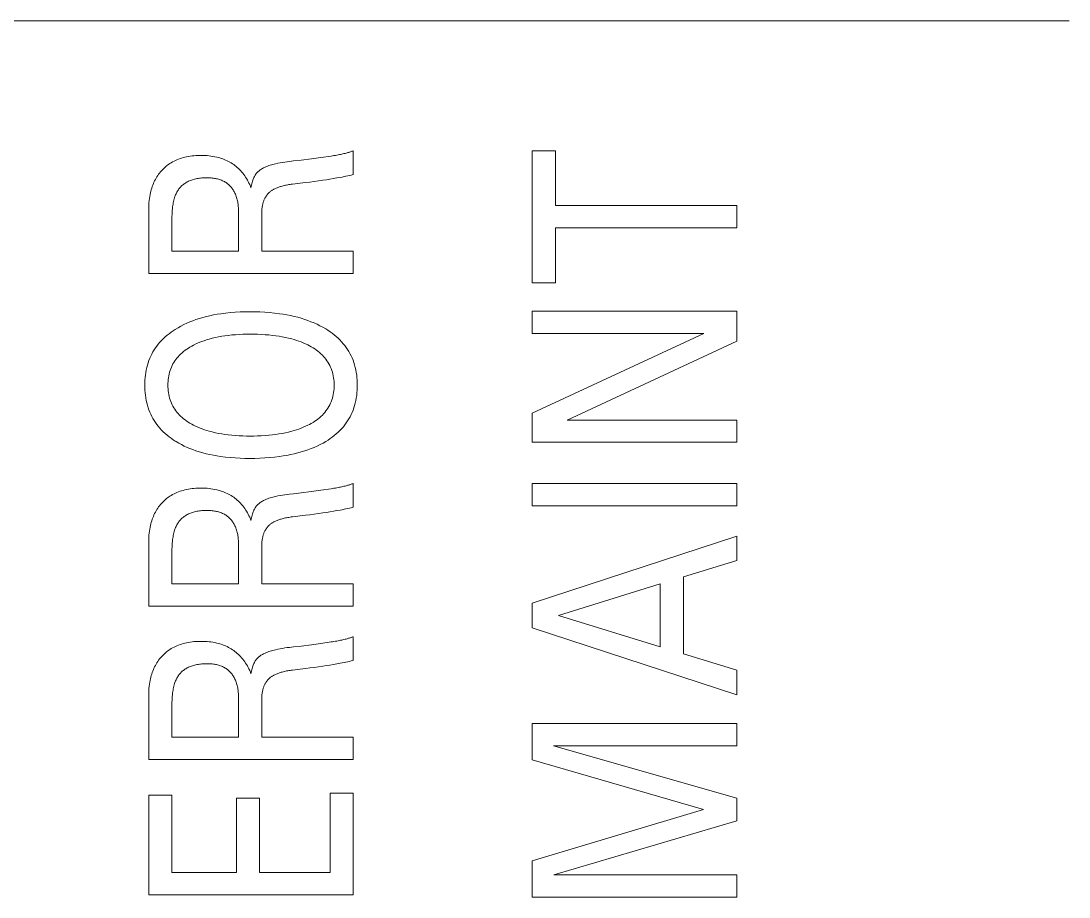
# Model space of a CAD drawing. Header units: millimetres. Extents: x 0 to 420, y 0 to 297.
# Drawn here: x 94.12 to 102.32, y 174.78 to 181.63 of the extents above; entities that cross this region are included whole.
import ezdxf

# ---------------------------------------------------------------- set-up
doc = ezdxf.new("R2010")
doc.units = ezdxf.units.MM
doc.layers.add('eProC - L2', color=41, linetype='Continuous', lineweight=20)

msp = doc.modelspace()

# ---------------------------------------------------------------- linework, layer by layer
at = {"layer": 'eProC - L2', "linetype": 'Continuous'}
for p, q in [((102.3239, 181.6316), (88.3239, 181.6316)), ((96.4699, 180.5629), (96.551, 180.5744)), ((96.7228, 180.6155), (96.7228, 180.4295)), ((98.1239, 179.5822), (98.1239, 180.6155)), ((98.1239, 180.6155), (98.3053, 180.6155)), ((98.3053, 180.6155), (98.3053, 180.1864)), ((96.3489, 180.3666), (96.2476, 180.3542)), ((95.1239, 179.6539), (95.1239, 180.1637)), ((98.3053, 180.1864), (99.7239, 180.1864)), ((99.7239, 180.1864), (99.7239, 180.0113)), ((95.3053, 180.0875), (95.3053, 179.829)), ((95.8258, 179.829), (95.8258, 180.1338)), ((96.0072, 180.1175), (96.0072, 179.829)), ((98.3053, 180.0113), (98.3053, 179.5822)), ((99.7239, 180.0113), (98.3053, 180.0113)), ((95.3053, 179.829), (95.8258, 179.829)), ((96.0072, 179.829), (96.7239, 179.829)), ((96.7239, 179.829), (96.7239, 179.6539)), ((96.7239, 179.6539), (95.1239, 179.6539)), ((98.3053, 179.5822), (98.1239, 179.5822)), ((98.1239, 179.1867), (98.1239, 179.3609)), ((98.1239, 179.3609), (99.7239, 179.3609)), ((99.7239, 179.3609), (99.7239, 179.1259)), ((98.1239, 178.5617), (99.4653, 179.1867)), ((99.4653, 179.1867), (98.1239, 179.1867)), ((99.7239, 179.1259), (98.3972, 178.5082)), ((98.1239, 178.334), (98.1239, 178.5617)), ((98.3972, 178.5082), (99.7239, 178.5082)), ((99.7239, 178.5082), (99.7239, 178.334)), ((99.7239, 178.334), (98.1239, 178.334)), ((96.4699, 177.9593), (96.551, 177.9709)), ((96.7228, 178.0119), (96.7228, 177.826)), ((98.1239, 177.8378), (98.1239, 178.0129)), ((98.1239, 178.0129), (99.7239, 178.0129)), ((99.7239, 178.0129), (99.7239, 177.8378)), ((99.7239, 177.8378), (98.1239, 177.8378)), ((96.3489, 177.7631), (96.2476, 177.7507)), ((95.1239, 177.0504), (95.1239, 177.5602)), ((95.8258, 177.2254), (95.8258, 177.5302)), ((98.1239, 177.0749), (99.7239, 177.6001)), ((99.7239, 177.6001), (99.7239, 177.4096)), ((95.3053, 177.484), (95.3053, 177.2254)), ((96.0072, 177.5139), (96.0072, 177.2254)), ((99.7239, 177.4096), (99.3066, 177.2808)), ((95.3053, 177.2254), (95.8258, 177.2254)), ((96.0072, 177.2254), (96.7239, 177.2254)), ((96.7239, 177.2254), (96.7239, 177.0504)), ((99.1252, 177.2254), (98.3303, 176.9796)), ((99.1252, 176.7347), (99.1252, 177.2254)), ((99.3066, 177.2808), (99.3066, 176.6784)), ((96.7239, 177.0504), (95.1239, 177.0504)), ((98.1239, 176.8825), (98.1239, 177.0749)), ((98.3303, 176.9796), (99.1252, 176.7347)), ((99.7239, 176.3573), (98.1239, 176.8825)), ((96.7228, 176.8127), (96.7228, 176.6267)), ((96.4699, 176.7601), (96.551, 176.7716)), ((99.3066, 176.6784), (99.7239, 176.5514)), ((96.3489, 176.5638), (96.2476, 176.5514)), ((99.7239, 176.5514), (99.7239, 176.3573)), ((95.1239, 175.8511), (95.1239, 176.3609)), ((95.8258, 176.0262), (95.8258, 176.331)), ((96.0072, 176.3147), (96.0072, 176.0262)), ((95.3053, 176.2847), (95.3053, 176.0262)), ((98.1239, 175.8502), (98.1239, 176.1341)), ((98.1239, 176.1341), (99.7239, 176.1341)), ((99.7239, 176.1341), (99.7239, 175.959)), ((95.3053, 176.0262), (95.8258, 176.0262)), ((96.0072, 176.0262), (96.7239, 176.0262)), ((96.7239, 176.0262), (96.7239, 175.8511)), ((98.2894, 175.959), (99.7239, 175.5481)), ((99.7239, 175.959), (98.2894, 175.959)), ((96.7239, 175.8511), (95.1239, 175.8511)), ((99.4631, 175.461), (98.1239, 175.8502)), ((95.1239, 174.7915), (95.1239, 175.5717)), ((95.1239, 175.5717), (95.3053, 175.5717)), ((95.3053, 175.5717), (95.3053, 174.9666)), ((96.5425, 174.9666), (96.5425, 175.588)), ((96.5425, 175.588), (96.7239, 175.588)), ((96.7239, 175.588), (96.7239, 174.7915)), ((95.8099, 174.9666), (95.8099, 175.5481)), ((95.8099, 175.5481), (95.9914, 175.5481)), ((95.9914, 175.5481), (95.9914, 174.9666)), ((99.7239, 175.5481), (99.7239, 175.3721)), ((98.1239, 175.0591), (99.4631, 175.461)), ((99.7239, 175.3721), (98.2917, 174.9503)), ((98.1239, 174.7752), (98.1239, 175.0591)), ((95.3053, 174.9666), (95.8099, 174.9666)), ((95.9914, 174.9666), (96.5425, 174.9666)), ((98.2917, 174.9503), (99.7239, 174.9503)), ((99.7239, 174.9503), (99.7239, 174.7752)), ((96.7239, 174.7915), (95.1239, 174.7915)), ((99.7239, 174.7752), (98.1239, 174.7752))]:
    msp.add_line(p, q, dxfattribs=at)
for points in [[(95.9233, 180.3261), (95.9185, 180.3387), (95.9133, 180.351), (95.9077, 180.3633), (95.9016, 180.3753), (95.8954, 180.3868), (95.8888, 180.3981), (95.8818, 180.4092), (95.8744, 180.42), (95.8668, 180.4305), (95.8588, 180.4408), (95.8504, 180.4507), (95.8417, 180.4604), (95.8334, 180.4689), (95.8249, 180.4771), (95.8161, 180.4851), (95.807, 180.4928), (95.7977, 180.5002), (95.7882, 180.5072), (95.7784, 180.5139), (95.7684, 180.5203), (95.7581, 180.5264), (95.7474, 180.5323), (95.7365, 180.5377), (95.7253, 180.5429), (95.714, 180.5476), (95.7026, 180.552), (95.691, 180.556), (95.6794, 180.5597), (95.6676, 180.563), (95.6557, 180.566), (95.6408, 180.5693), (95.6257, 180.572), (95.6106, 180.5743), (95.5955, 180.5761), (95.5802, 180.5775), (95.565, 180.5784), (95.5497, 180.579), (95.5344, 180.5792), (95.5199, 180.5791), (95.5054, 180.5786), (95.491, 180.5778), (95.4765, 180.5767), (95.4621, 180.5751), (95.4478, 180.5732), (95.4335, 180.5709), (95.4193, 180.5681), (95.4052, 180.5649), (95.3929, 180.5617), (95.3806, 180.5581), (95.3684, 180.5541), (95.3564, 180.5498), (95.3445, 180.545), (95.3328, 180.5399), (95.3213, 180.5343), (95.3101, 180.5284), (95.299, 180.522), (95.2897, 180.5161), (95.2806, 180.5099), (95.2716, 180.5034), (95.2629, 180.4966), (95.2545, 180.4896), (95.2462, 180.4823), (95.2382, 180.4747), (95.2305, 180.4668), (95.223, 180.4587), (95.2157, 180.4504), (95.2082, 180.4411), (95.201, 180.4315), (95.1941, 180.4218), (95.1875, 180.4117), (95.1813, 180.4015), (95.1754, 180.3911), (95.1699, 180.3805), (95.1647, 180.3698), (95.1596, 180.3583), (95.1549, 180.3466), (95.1506, 180.3348), (95.1466, 180.3229), (95.1429, 180.3109), (95.1397, 180.2987), (95.1367, 180.2865), (95.1341, 180.2742), (95.1313, 180.2586), (95.1289, 180.2429), (95.127, 180.2271), (95.1256, 180.2113), (95.1246, 180.1954), (95.1241, 180.1796), (95.1239, 180.1637)], [(96.7228, 180.6155), (96.7178, 180.6134), (96.7128, 180.6114), (96.7077, 180.6095), (96.7026, 180.6077), (96.6975, 180.606), (96.6923, 180.6044), (96.6872, 180.6028), (96.682, 180.6013), (96.6768, 180.5999), (96.6681, 180.5976), (96.6595, 180.5953), (96.6508, 180.5932), (96.6421, 180.5912), (96.6334, 180.5893), (96.6247, 180.5874), (96.6159, 180.5857), (96.6051, 180.5836), (96.5944, 180.5816), (96.5835, 180.5796), (96.5727, 180.5778), (96.5619, 180.5761), (96.551, 180.5744)], [(96.3152, 180.5427), (96.255, 180.5357), (96.2249, 180.532), (96.2067, 180.5297), (96.1884, 180.5271), (96.1702, 180.5243), (96.152, 180.5212), (96.134, 180.5178), (96.116, 180.5139), (96.1055, 180.5114), (96.095, 180.5087), (96.0847, 180.5058), (96.0744, 180.5026), (96.0641, 180.4992), (96.054, 180.4955), (96.0439, 180.4916), (96.0339, 180.4873), (96.0273, 180.4842), (96.0207, 180.481), (96.0143, 180.4775), (96.0079, 180.4739), (96.0017, 180.47), (95.9957, 180.466), (95.9899, 180.4616), (95.9843, 180.4571), (95.9789, 180.4522), (95.9741, 180.4474), (95.9695, 180.4423), (95.9651, 180.437), (95.961, 180.4315), (95.9572, 180.4259), (95.9536, 180.42), (95.9498, 180.4134), (95.9463, 180.4065), (95.9431, 180.3996), (95.9402, 180.3925), (95.9375, 180.3853), (95.935, 180.378), (95.932, 180.3678), (95.9294, 180.3575), (95.9271, 180.3471), (95.9251, 180.3366), (95.9233, 180.3261)], [(96.4699, 180.5629), (96.3968, 180.553), (96.3152, 180.5427)], [(95.3053, 180.0875), (95.3054, 180.1024), (95.3058, 180.1173), (95.3065, 180.1322), (95.3075, 180.147), (95.3088, 180.1618), (95.3105, 180.1766), (95.3119, 180.1871), (95.3136, 180.1976), (95.3155, 180.2081), (95.3177, 180.2185), (95.3201, 180.2288), (95.3229, 180.239), (95.326, 180.2492), (95.3284, 180.2565), (95.3311, 180.2638), (95.334, 180.271), (95.3371, 180.2781), (95.3404, 180.2851), (95.3439, 180.2919), (95.3477, 180.2987), (95.3518, 180.3052), (95.3557, 180.3111), (95.3599, 180.3167), (95.3642, 180.3223), (95.3688, 180.3276), (95.3736, 180.3328), (95.3785, 180.3379), (95.3836, 180.3427), (95.3889, 180.3474), (95.3944, 180.3518), (95.4, 180.3561), (95.4057, 180.3602), (95.4127, 180.3647), (95.4198, 180.3689), (95.4271, 180.3728), (95.4345, 180.3765), (95.4421, 180.3799), (95.4498, 180.383), (95.4576, 180.3859), (95.4654, 180.3886), (95.4734, 180.391), (95.4813, 180.3931), (95.4908, 180.3954), (95.5004, 180.3974), (95.51, 180.3991), (95.5197, 180.4006), (95.5294, 180.4017), (95.5392, 180.4027), (95.5489, 180.4033), (95.5588, 180.4038), (95.5687, 180.4041), (95.5786, 180.4041), (95.587, 180.404), (95.5954, 180.4038), (95.6039, 180.4034), (95.6123, 180.4028), (95.6207, 180.402), (95.6291, 180.4011), (95.6374, 180.3999), (95.6457, 180.3985), (95.654, 180.3969), (95.6621, 180.3951), (95.6702, 180.3929), (95.6781, 180.3906), (95.6859, 180.3879), (95.6937, 180.3849), (95.7012, 180.3816), (95.7087, 180.378), (95.7159, 180.3741), (95.7221, 180.3704), (95.7281, 180.3664), (95.734, 180.3622), (95.7398, 180.3578), (95.7454, 180.3532), (95.7508, 180.3483), (95.7561, 180.3433), (95.7612, 180.338), (95.7661, 180.3326), (95.7708, 180.327), (95.7754, 180.3213), (95.7797, 180.3154), (95.7839, 180.3093), (95.7878, 180.3032), (95.7915, 180.2969), (95.7951, 180.2905), (95.7983, 180.284), (95.8021, 180.2757), (95.8056, 180.2674), (95.8087, 180.2589), (95.8114, 180.2503), (95.8139, 180.2416), (95.8161, 180.2328), (95.8181, 180.224), (95.8197, 180.2151), (95.8212, 180.2061), (95.8224, 180.1971), (95.8234, 180.1881), (95.8242, 180.179), (95.8248, 180.1699), (95.8253, 180.1609), (95.8256, 180.1518), (95.8257, 180.1428), (95.8258, 180.1338)], [(96.3489, 180.3666), (96.3833, 180.371), (96.4177, 180.3755), (96.4521, 180.3802), (96.4864, 180.3852), (96.5137, 180.3893), (96.5409, 180.3936), (96.5681, 180.398), (96.5953, 180.4027), (96.6225, 180.4075), (96.6369, 180.4102), (96.6513, 180.413), (96.6657, 180.4159), (96.68, 180.419), (96.6943, 180.4223), (96.7086, 180.4258), (96.7228, 180.4295)], [(96.0072, 180.1175), (96.0073, 180.125), (96.0075, 180.1325), (96.0078, 180.14), (96.0082, 180.1475), (96.0088, 180.155), (96.0096, 180.1625), (96.0105, 180.17), (96.0116, 180.1775), (96.0129, 180.1849), (96.014, 180.1905), (96.0152, 180.1961), (96.0166, 180.2017), (96.018, 180.2073), (96.0197, 180.2128), (96.0214, 180.2183), (96.0233, 180.2237), (96.0253, 180.2291), (96.0275, 180.2344), (96.0299, 180.2396), (96.0319, 180.2438), (96.0341, 180.2479), (96.0363, 180.252), (96.0387, 180.256), (96.0411, 180.2599), (96.0437, 180.2637), (96.0464, 180.2675), (96.0492, 180.2712), (96.0521, 180.2748), (96.0551, 180.2783), (96.0583, 180.2817), (96.0619, 180.2853), (96.0656, 180.2888), (96.0694, 180.2921), (96.0734, 180.2953), (96.0774, 180.2985), (96.0816, 180.3014), (96.0858, 180.3043), (96.0901, 180.3071), (96.0945, 180.3097), (96.099, 180.3123), (96.1035, 180.3147), (96.1095, 180.3178), (96.1157, 180.3207), (96.1218, 180.3235), (96.1281, 180.3261), (96.1344, 180.3285), (96.1408, 180.3309), (96.1472, 180.3331), (96.1536, 180.3351), (96.1601, 180.3371), (96.1666, 180.3389), (96.1755, 180.3412), (96.1844, 180.3434), (96.1934, 180.3454), (96.2023, 180.3472), (96.2114, 180.3489), (96.2204, 180.3504), (96.2295, 180.3518), (96.2385, 180.3531), (96.2476, 180.3542)], [(96.5084, 179.2212), (96.4862, 179.2342), (96.4635, 179.2463), (96.4404, 179.2577), (96.4169, 179.2683), (96.3931, 179.2782), (96.369, 179.2873), (96.3446, 179.2958), (96.3169, 179.3045), (96.2889, 179.3123), (96.2608, 179.3194), (96.2324, 179.3257), (96.2039, 179.3313), (96.1753, 179.3362), (96.1466, 179.3405), (96.108, 179.3453), (96.0694, 179.3492), (96.0307, 179.352), (95.9919, 179.354), (95.9531, 179.3551), (95.9142, 179.3554), (95.8762, 179.355), (95.8382, 179.3539), (95.8002, 179.3519), (95.7623, 179.3489), (95.7244, 179.345), (95.6867, 179.3401), (95.6585, 179.3357), (95.6304, 179.3306), (95.6024, 179.3249), (95.5746, 179.3184), (95.5469, 179.3111), (95.5195, 179.3031), (95.4924, 179.2942), (95.4684, 179.2855), (95.4447, 179.2761), (95.4213, 179.2659), (95.3982, 179.255), (95.3755, 179.2433), (95.3532, 179.2308), (95.3314, 179.2176), (95.3149, 179.2068), (95.2988, 179.1955), (95.2831, 179.1838), (95.2677, 179.1715), (95.2528, 179.1587), (95.2384, 179.1454), (95.2245, 179.1315), (95.2112, 179.1171), (95.1985, 179.1021), (95.1871, 179.0876), (95.1763, 179.0725), (95.1661, 179.057), (95.1566, 179.0411), (95.1477, 179.0248), (95.1394, 179.0082), (95.1318, 178.9913), (95.1249, 178.9741), (95.1187, 178.9567), (95.1129, 178.9378), (95.1078, 178.9187), (95.1035, 178.8994), (95.0999, 178.88), (95.0971, 178.8604), (95.0949, 178.8407), (95.0933, 178.8209), (95.0924, 178.8011), (95.0921, 178.7812), (95.0924, 178.7613), (95.0933, 178.7413), (95.0948, 178.7215), (95.097, 178.7017), (95.0998, 178.682), (95.1034, 178.6624), (95.1077, 178.643), (95.1127, 178.6238), (95.1186, 178.6048), (95.1248, 178.5874), (95.1316, 178.5702), (95.1392, 178.5532), (95.1474, 178.5366), (95.1562, 178.5203), (95.1657, 178.5044), (95.1759, 178.4888), (95.1866, 178.4737), (95.198, 178.4591), (95.2106, 178.4441), (95.2239, 178.4297), (95.2377, 178.4159), (95.2521, 178.4026), (95.2669, 178.3898), (95.2822, 178.3775), (95.2979, 178.3658), (95.3139, 178.3546), (95.3303, 178.344), (95.3375, 178.3395)], [(95.3375, 178.3395), (95.3583, 178.3272), (95.3796, 178.3157), (95.4012, 178.3049), (95.4232, 178.2947), (95.4455, 178.2853), (95.4681, 178.2765), (95.4909, 178.2684), (95.5181, 178.2596), (95.5456, 178.2516), (95.5733, 178.2444), (95.6011, 178.238), (95.6292, 178.2323), (95.6573, 178.2274), (95.6856, 178.223), (95.7235, 178.2181), (95.7615, 178.2143), (95.7996, 178.2114), (95.8378, 178.2094), (95.876, 178.2083), (95.9142, 178.2079), (95.9531, 178.2082), (95.992, 178.2093), (96.0308, 178.2113), (96.0695, 178.2141), (96.1081, 178.2179), (96.1467, 178.2227), (96.1755, 178.227), (96.2042, 178.2319), (96.2327, 178.2375), (96.2611, 178.2437), (96.2893, 178.2508), (96.3174, 178.2586), (96.3451, 178.2672), (96.3696, 178.2755), (96.3937, 178.2845), (96.4176, 178.2943), (96.4412, 178.3048), (96.4644, 178.3161), (96.4872, 178.3283), (96.5096, 178.3412), (96.5265, 178.3518), (96.543, 178.363), (96.5592, 178.3746), (96.575, 178.3868), (96.5904, 178.3996), (96.6052, 178.4129), (96.6195, 178.4268), (96.6332, 178.4412), (96.6463, 178.4563), (96.658, 178.4709), (96.6691, 178.4861), (96.6795, 178.5017), (96.6893, 178.5177), (96.6985, 178.5341), (96.707, 178.5508), (96.7148, 178.5679), (96.7219, 178.5853), (96.7283, 178.6029), (96.7343, 178.6221), (96.7396, 178.6415), (96.744, 178.6611), (96.7477, 178.6808), (96.7506, 178.7007), (96.7529, 178.7208), (96.7544, 178.7409), (96.7553, 178.761), (96.7556, 178.7812), (96.7553, 178.8014), (96.7544, 178.8215), (96.7528, 178.8416), (96.7506, 178.8615), (96.7476, 178.8814), (96.7439, 178.9011), (96.7395, 178.9207), (96.7342, 178.94), (96.7282, 178.9591), (96.7218, 178.9767), (96.7146, 178.9941), (96.7068, 179.0112), (96.6982, 179.028), (96.689, 179.0444), (96.6792, 179.0604), (96.6687, 179.076), (96.6575, 179.0911), (96.6458, 179.1058), (96.6326, 179.1209), (96.6188, 179.1354), (96.6044, 179.1493), (96.5895, 179.1626), (96.574, 179.1754), (96.5582, 179.1877), (96.5419, 179.1994), (96.5253, 179.2106), (96.5084, 179.2212)], [(95.4787, 179.097), (95.4976, 179.1061), (95.5169, 179.1145), (95.5365, 179.1223), (95.5563, 179.1295), (95.5763, 179.1361), (95.5965, 179.1421), (95.6208, 179.1485), (95.6452, 179.1543), (95.6698, 179.1593), (95.6946, 179.1637), (95.7194, 179.1675), (95.7443, 179.1708), (95.7729, 179.1739), (95.8015, 179.1763), (95.8302, 179.1781), (95.859, 179.1794), (95.8877, 179.1801), (95.9165, 179.1804), (95.9458, 179.1802), (95.9752, 179.1794), (96.0045, 179.1782), (96.0337, 179.1764), (96.063, 179.174), (96.0922, 179.171), (96.1175, 179.1678), (96.1428, 179.1641), (96.1679, 179.1598), (96.193, 179.1548), (96.2179, 179.1492), (96.2426, 179.1429), (96.261, 179.1376), (96.2792, 179.1319), (96.2973, 179.1258), (96.3153, 179.1191), (96.333, 179.112), (96.3505, 179.1043), (96.3678, 179.096), (96.3817, 179.0888), (96.3954, 179.0813), (96.4089, 179.0733), (96.4221, 179.0648), (96.435, 179.056), (96.4475, 179.0466), (96.4596, 179.0367), (96.4713, 179.0264), (96.4825, 179.0155), (96.4921, 179.0052), (96.5013, 178.9946), (96.51, 178.9836), (96.5182, 178.9722), (96.5259, 178.9605), (96.5331, 178.9484), (96.5398, 178.9361), (96.5458, 178.9234), (96.5513, 178.9105), (96.5563, 178.8968), (96.5607, 178.8828), (96.5644, 178.8687), (96.5675, 178.8544), (96.57, 178.8399), (96.5718, 178.8253), (96.5732, 178.8107), (96.5739, 178.796), (96.5742, 178.7812), (96.5739, 178.7665), (96.5732, 178.7518), (96.5718, 178.7371), (96.57, 178.7226), (96.5675, 178.7081), (96.5644, 178.6938), (96.5607, 178.6797), (96.5563, 178.6657), (96.5513, 178.652), (96.5458, 178.6391), (96.5398, 178.6265), (96.5332, 178.6142), (96.526, 178.6022), (96.5182, 178.5905), (96.51, 178.5791), (96.5013, 178.5681), (96.4921, 178.5575), (96.4825, 178.5474), (96.4712, 178.5365), (96.4595, 178.5262), (96.4474, 178.5164), (96.4349, 178.5071), (96.422, 178.4982), (96.4088, 178.4899), (96.3953, 178.4819), (96.3817, 178.4744), (96.3678, 178.4673)], [(96.3678, 178.4673), (96.3505, 178.4591), (96.3329, 178.4514), (96.3151, 178.4443), (96.2971, 178.4376), (96.2789, 178.4314), (96.2606, 178.4257), (96.2421, 178.4205), (96.2173, 178.4141), (96.1924, 178.4085), (96.1674, 178.4036), (96.1422, 178.3993), (96.117, 178.3955), (96.0916, 178.3923), (96.0626, 178.3893), (96.0334, 178.3869), (96.0042, 178.3851), (95.975, 178.3839), (95.9458, 178.3832), (95.9165, 178.383), (95.8877, 178.3832), (95.859, 178.384), (95.8302, 178.3852), (95.8015, 178.387), (95.7729, 178.3895), (95.7443, 178.3925), (95.7194, 178.3958), (95.6945, 178.3996), (95.6698, 178.404), (95.6452, 178.4091), (95.6208, 178.4148), (95.5965, 178.4213), (95.5784, 178.4266), (95.5604, 178.4325), (95.5425, 178.4388), (95.5248, 178.4456), (95.5074, 178.4529), (95.4901, 178.4607), (95.4731, 178.4692), (95.4597, 178.4763), (95.4464, 178.4839), (95.4333, 178.4919), (95.4206, 178.5004), (95.4081, 178.5092), (95.396, 178.5185), (95.3843, 178.5283), (95.3731, 178.5386), (95.3623, 178.5494), (95.3529, 178.5596), (95.3441, 178.5701), (95.3356, 178.5811), (95.3277, 178.5924), (95.3202, 178.604), (95.3132, 178.616), (95.3068, 178.6282), (95.301, 178.6407), (95.2957, 178.6534), (95.2909, 178.667), (95.2866, 178.6808), (95.2831, 178.6948), (95.2801, 178.709), (95.2777, 178.7233), (95.2759, 178.7377), (95.2746, 178.7521), (95.2738, 178.7667), (95.2736, 178.7812), (95.2738, 178.7958), (95.2746, 178.8104), (95.2758, 178.8249), (95.2777, 178.8394), (95.2801, 178.8537), (95.283, 178.8679), (95.2866, 178.882), (95.2909, 178.8959), (95.2957, 178.9095), (95.301, 178.9223), (95.3068, 178.9348), (95.3132, 178.9471), (95.3202, 178.959), (95.3276, 178.9707), (95.3356, 178.9821), (95.344, 178.993), (95.3529, 179.0036), (95.3623, 179.0139), (95.3731, 179.0247), (95.3844, 179.035), (95.3961, 179.0448), (95.4082, 179.0541), (95.4206, 179.063), (95.4334, 179.0714), (95.4464, 179.0794), (95.4597, 179.087), (95.4731, 179.0942), (95.4787, 179.097)], [(95.9233, 177.7226), (95.9185, 177.7351), (95.9133, 177.7475), (95.9077, 177.7597), (95.9016, 177.7718), (95.8954, 177.7833), (95.8888, 177.7946), (95.8818, 177.8057), (95.8744, 177.8165), (95.8668, 177.827), (95.8588, 177.8372), (95.8504, 177.8472), (95.8417, 177.8568), (95.8334, 177.8653), (95.8249, 177.8736), (95.8161, 177.8816), (95.807, 177.8892), (95.7977, 177.8966), (95.7882, 177.9037), (95.7784, 177.9104), (95.7684, 177.9168), (95.7581, 177.9228), (95.7474, 177.9287), (95.7365, 177.9342), (95.7253, 177.9393), (95.714, 177.9441), (95.7026, 177.9484), (95.691, 177.9525), (95.6794, 177.9561), (95.6676, 177.9595), (95.6557, 177.9625), (95.6408, 177.9657), (95.6257, 177.9685), (95.6106, 177.9707), (95.5955, 177.9725), (95.5802, 177.9739), (95.565, 177.9749), (95.5497, 177.9755), (95.5344, 177.9757), (95.5199, 177.9755), (95.5054, 177.9751), (95.491, 177.9743), (95.4765, 177.9731), (95.4621, 177.9716), (95.4478, 177.9697), (95.4335, 177.9673), (95.4193, 177.9646), (95.4052, 177.9613), (95.3929, 177.9581), (95.3806, 177.9545), (95.3684, 177.9506), (95.3564, 177.9462), (95.3445, 177.9415), (95.3328, 177.9363), (95.3213, 177.9308), (95.3101, 177.9248), (95.299, 177.9184), (95.2897, 177.9125), (95.2806, 177.9064), (95.2716, 177.8999), (95.2629, 177.8931), (95.2545, 177.886), (95.2462, 177.8787), (95.2382, 177.8711), (95.2305, 177.8633), (95.223, 177.8552), (95.2157, 177.8468), (95.2082, 177.8375), (95.201, 177.828), (95.1941, 177.8182), (95.1875, 177.8082), (95.1813, 177.798), (95.1754, 177.7876), (95.1699, 177.777), (95.1647, 177.7662), (95.1596, 177.7547), (95.1549, 177.7431), (95.1506, 177.7313), (95.1466, 177.7194), (95.1429, 177.7073), (95.1397, 177.6952), (95.1367, 177.683), (95.1341, 177.6707), (95.1313, 177.655), (95.1289, 177.6393), (95.127, 177.6236), (95.1256, 177.6077), (95.1246, 177.5919), (95.1241, 177.576), (95.1239, 177.5602)], [(96.4699, 177.9593), (96.3968, 177.9495), (96.3152, 177.9392)], [(96.7228, 178.0119), (96.7178, 178.0098), (96.7128, 178.0079), (96.7077, 178.006), (96.7026, 178.0042), (96.6975, 178.0025), (96.6923, 178.0008), (96.6872, 177.9993), (96.682, 177.9978), (96.6768, 177.9963), (96.6681, 177.994), (96.6595, 177.9918), (96.6508, 177.9897), (96.6421, 177.9877), (96.6334, 177.9857), (96.6247, 177.9839), (96.6159, 177.9821), (96.6051, 177.98), (96.5944, 177.978), (96.5835, 177.9761), (96.5727, 177.9743), (96.5619, 177.9725), (96.551, 177.9709)], [(96.3152, 177.9392), (96.255, 177.9321), (96.2249, 177.9285), (96.2067, 177.9261), (96.1884, 177.9236), (96.1702, 177.9208), (96.152, 177.9177), (96.134, 177.9142), (96.116, 177.9103), (96.1055, 177.9078), (96.095, 177.9051), (96.0847, 177.9022), (96.0744, 177.8991), (96.0641, 177.8957), (96.054, 177.892), (96.0439, 177.888), (96.0339, 177.8837), (96.0273, 177.8807), (96.0207, 177.8774), (96.0143, 177.874), (96.0079, 177.8703), (96.0017, 177.8665), (95.9957, 177.8624), (95.9899, 177.8581), (95.9843, 177.8535), (95.9789, 177.8487), (95.9741, 177.8438), (95.9695, 177.8388), (95.9651, 177.8335), (95.961, 177.828), (95.9572, 177.8223), (95.9536, 177.8165), (95.9498, 177.8098), (95.9463, 177.803), (95.9431, 177.796), (95.9402, 177.7889), (95.9375, 177.7817), (95.935, 177.7745), (95.932, 177.7643), (95.9294, 177.7539), (95.9271, 177.7435), (95.9251, 177.7331), (95.9233, 177.7226)], [(95.3053, 177.484), (95.3054, 177.4989), (95.3058, 177.5137), (95.3065, 177.5286), (95.3075, 177.5435), (95.3088, 177.5583), (95.3105, 177.5731), (95.3119, 177.5836), (95.3136, 177.5941), (95.3155, 177.6045), (95.3177, 177.6149), (95.3201, 177.6252), (95.3229, 177.6355), (95.326, 177.6457), (95.3284, 177.653), (95.3311, 177.6603), (95.334, 177.6675), (95.3371, 177.6745), (95.3404, 177.6815), (95.3439, 177.6884), (95.3477, 177.6951), (95.3518, 177.7017), (95.3557, 177.7075), (95.3599, 177.7132), (95.3642, 177.7187), (95.3688, 177.7241), (95.3736, 177.7293), (95.3785, 177.7343), (95.3836, 177.7392), (95.3889, 177.7438), (95.3944, 177.7483), (95.4, 177.7526), (95.4057, 177.7566), (95.4127, 177.7611), (95.4198, 177.7654), (95.4271, 177.7693), (95.4345, 177.773), (95.4421, 177.7764), (95.4498, 177.7795), (95.4576, 177.7824), (95.4654, 177.785), (95.4734, 177.7874), (95.4813, 177.7896), (95.4908, 177.7919), (95.5004, 177.7939), (95.51, 177.7956), (95.5197, 177.797), (95.5294, 177.7982), (95.5392, 177.7991), (95.5489, 177.7998), (95.5588, 177.8003), (95.5687, 177.8005), (95.5786, 177.8006), (95.587, 177.8005), (95.5954, 177.8002), (95.6039, 177.7998), (95.6123, 177.7993), (95.6207, 177.7985), (95.6291, 177.7975), (95.6374, 177.7964), (95.6457, 177.795), (95.654, 177.7934), (95.6621, 177.7915), (95.6702, 177.7894), (95.6781, 177.787), (95.6859, 177.7843), (95.6937, 177.7814), (95.7012, 177.7781), (95.7087, 177.7745), (95.7159, 177.7705), (95.7221, 177.7668), (95.7281, 177.7629), (95.734, 177.7587), (95.7398, 177.7543), (95.7454, 177.7496), (95.7508, 177.7448), (95.7561, 177.7397), (95.7612, 177.7345), (95.7661, 177.7291), (95.7708, 177.7235), (95.7754, 177.7177), (95.7797, 177.7118), (95.7839, 177.7058), (95.7878, 177.6996), (95.7915, 177.6933), (95.7951, 177.6869), (95.7983, 177.6804), (95.8021, 177.6722), (95.8056, 177.6638), (95.8087, 177.6553), (95.8114, 177.6467), (95.8139, 177.638), (95.8161, 177.6293), (95.8181, 177.6204), (95.8197, 177.6115), (95.8212, 177.6026), (95.8224, 177.5936), (95.8234, 177.5845), (95.8242, 177.5755), (95.8248, 177.5664), (95.8253, 177.5573), (95.8256, 177.5483), (95.8257, 177.5392), (95.8258, 177.5302)], [(96.3489, 177.7631), (96.3833, 177.7675), (96.4177, 177.772), (96.4521, 177.7767), (96.4864, 177.7816), (96.5137, 177.7857), (96.5409, 177.79), (96.5681, 177.7945), (96.5953, 177.7991), (96.6225, 177.804), (96.6369, 177.8067), (96.6513, 177.8095), (96.6657, 177.8124), (96.68, 177.8155), (96.6943, 177.8187), (96.7086, 177.8222), (96.7228, 177.826)], [(96.0072, 177.5139), (96.0073, 177.5214), (96.0075, 177.529), (96.0078, 177.5365), (96.0082, 177.544), (96.0088, 177.5515), (96.0096, 177.559), (96.0105, 177.5665), (96.0116, 177.5739), (96.0129, 177.5813), (96.014, 177.587), (96.0152, 177.5926), (96.0166, 177.5982), (96.018, 177.6037), (96.0197, 177.6093), (96.0214, 177.6147), (96.0233, 177.6202), (96.0253, 177.6255), (96.0275, 177.6308), (96.0299, 177.6361), (96.0319, 177.6402), (96.0341, 177.6444), (96.0363, 177.6484), (96.0387, 177.6524), (96.0411, 177.6563), (96.0437, 177.6602), (96.0464, 177.664), (96.0492, 177.6676), (96.0521, 177.6712), (96.0551, 177.6747), (96.0583, 177.6781), (96.0619, 177.6817), (96.0656, 177.6852), (96.0694, 177.6886), (96.0734, 177.6918), (96.0774, 177.6949), (96.0816, 177.6979), (96.0858, 177.7008), (96.0901, 177.7035), (96.0945, 177.7062), (96.099, 177.7087), (96.1035, 177.7112), (96.1095, 177.7143), (96.1157, 177.7172), (96.1218, 177.7199), (96.1281, 177.7225), (96.1344, 177.725), (96.1408, 177.7273), (96.1472, 177.7295), (96.1536, 177.7316), (96.1601, 177.7335), (96.1666, 177.7354), (96.1755, 177.7377), (96.1844, 177.7398), (96.1934, 177.7418), (96.2023, 177.7436), (96.2114, 177.7453), (96.2204, 177.7468), (96.2295, 177.7482), (96.2385, 177.7495), (96.2476, 177.7507)], [(96.7228, 176.8127), (96.7178, 176.8106), (96.7128, 176.8086), (96.7077, 176.8067), (96.7026, 176.8049), (96.6975, 176.8032), (96.6923, 176.8016), (96.6872, 176.8), (96.682, 176.7985), (96.6768, 176.7971), (96.6681, 176.7947), (96.6595, 176.7925), (96.6508, 176.7904), (96.6421, 176.7884), (96.6334, 176.7865), (96.6247, 176.7846), (96.6159, 176.7828), (96.6051, 176.7808), (96.5944, 176.7787), (96.5835, 176.7768), (96.5727, 176.775), (96.5619, 176.7733), (96.551, 176.7716)], [(95.9233, 176.5233), (95.9185, 176.5358), (95.9133, 176.5482), (95.9077, 176.5605), (95.9016, 176.5725), (95.8954, 176.584), (95.8888, 176.5953), (95.8818, 176.6064), (95.8744, 176.6172), (95.8668, 176.6277), (95.8588, 176.638), (95.8504, 176.6479), (95.8417, 176.6576), (95.8334, 176.6661), (95.8249, 176.6743), (95.8161, 176.6823), (95.807, 176.69), (95.7977, 176.6973), (95.7882, 176.7044), (95.7784, 176.7111), (95.7684, 176.7175), (95.7581, 176.7236), (95.7474, 176.7294), (95.7365, 176.7349), (95.7253, 176.74), (95.714, 176.7448), (95.7026, 176.7492), (95.691, 176.7532), (95.6794, 176.7569), (95.6676, 176.7602), (95.6557, 176.7632), (95.6408, 176.7665), (95.6257, 176.7692), (95.6106, 176.7715), (95.5955, 176.7733), (95.5802, 176.7747), (95.565, 176.7756), (95.5497, 176.7762), (95.5344, 176.7764), (95.5199, 176.7763), (95.5054, 176.7758), (95.491, 176.775), (95.4765, 176.7739), (95.4621, 176.7723), (95.4478, 176.7704), (95.4335, 176.7681), (95.4193, 176.7653), (95.4052, 176.7621), (95.3929, 176.7589), (95.3806, 176.7553), (95.3684, 176.7513), (95.3564, 176.747), (95.3445, 176.7422), (95.3328, 176.7371), (95.3213, 176.7315), (95.3101, 176.7255), (95.299, 176.7191), (95.2897, 176.7133), (95.2806, 176.7071), (95.2716, 176.7006), (95.2629, 176.6938), (95.2545, 176.6868), (95.2462, 176.6794), (95.2382, 176.6719), (95.2305, 176.664), (95.223, 176.6559), (95.2157, 176.6476), (95.2082, 176.6383), (95.201, 176.6287), (95.1941, 176.6189), (95.1875, 176.6089), (95.1813, 176.5987), (95.1754, 176.5883), (95.1699, 176.5777), (95.1647, 176.5669), (95.1596, 176.5555), (95.1549, 176.5438), (95.1506, 176.532), (95.1466, 176.5201), (95.1429, 176.5081), (95.1397, 176.4959), (95.1367, 176.4837), (95.1341, 176.4714), (95.1313, 176.4558), (95.1289, 176.4401), (95.127, 176.4243), (95.1256, 176.4085), (95.1246, 176.3926), (95.1241, 176.3768), (95.1239, 176.3609)], [(96.3152, 176.7399), (96.255, 176.7329), (96.2249, 176.7292), (96.2067, 176.7269), (96.1884, 176.7243), (96.1702, 176.7215), (96.152, 176.7184), (96.134, 176.715), (96.116, 176.7111), (96.1055, 176.7086), (96.095, 176.7059), (96.0847, 176.703), (96.0744, 176.6998), (96.0641, 176.6964), (96.054, 176.6927), (96.0439, 176.6888), (96.0339, 176.6845), (96.0273, 176.6814), (96.0207, 176.6781), (96.0143, 176.6747), (96.0079, 176.6711), (96.0017, 176.6672), (95.9957, 176.6632), (95.9899, 176.6588), (95.9843, 176.6543), (95.9789, 176.6494), (95.9741, 176.6446), (95.9695, 176.6395), (95.9651, 176.6342), (95.961, 176.6287), (95.9572, 176.6231), (95.9536, 176.6172), (95.9498, 176.6106), (95.9463, 176.6037), (95.9431, 176.5968), (95.9402, 176.5897), (95.9375, 176.5825), (95.935, 176.5752), (95.932, 176.565), (95.9294, 176.5547), (95.9271, 176.5443), (95.9251, 176.5338), (95.9233, 176.5233)], [(96.4699, 176.7601), (96.3968, 176.7502), (96.3152, 176.7399)], [(95.3053, 176.2847), (95.3054, 176.2996), (95.3058, 176.3145), (95.3065, 176.3293), (95.3075, 176.3442), (95.3088, 176.359), (95.3105, 176.3738), (95.3119, 176.3843), (95.3136, 176.3948), (95.3155, 176.4053), (95.3177, 176.4157), (95.3201, 176.426), (95.3229, 176.4362), (95.326, 176.4464), (95.3284, 176.4537), (95.3311, 176.461), (95.334, 176.4682), (95.3371, 176.4753), (95.3404, 176.4823), (95.3439, 176.4891), (95.3477, 176.4959), (95.3518, 176.5024), (95.3557, 176.5083), (95.3599, 176.5139), (95.3642, 176.5195), (95.3688, 176.5248), (95.3736, 176.53), (95.3785, 176.5351), (95.3836, 176.5399), (95.3889, 176.5446), (95.3944, 176.549), (95.4, 176.5533), (95.4057, 176.5574), (95.4127, 176.5619), (95.4198, 176.5661), (95.4271, 176.57), (95.4345, 176.5737), (95.4421, 176.5771), (95.4498, 176.5802), (95.4576, 176.5831), (95.4654, 176.5858), (95.4734, 176.5882), (95.4813, 176.5903), (95.4908, 176.5926), (95.5004, 176.5946), (95.51, 176.5963), (95.5197, 176.5978), (95.5294, 176.5989), (95.5392, 176.5999), (95.5489, 176.6005), (95.5588, 176.601), (95.5687, 176.6013), (95.5786, 176.6013), (95.587, 176.6012), (95.5954, 176.601), (95.6039, 176.6006), (95.6123, 176.6), (95.6207, 176.5992), (95.6291, 176.5983), (95.6374, 176.5971), (95.6457, 176.5957), (95.654, 176.5941), (95.6621, 176.5923), (95.6702, 176.5901), (95.6781, 176.5877), (95.6859, 176.5851), (95.6937, 176.5821), (95.7012, 176.5788), (95.7087, 176.5752), (95.7159, 176.5713), (95.7221, 176.5676), (95.7281, 176.5636), (95.734, 176.5594), (95.7398, 176.555), (95.7454, 176.5504), (95.7508, 176.5455), (95.7561, 176.5405), (95.7612, 176.5352), (95.7661, 176.5298), (95.7708, 176.5242), (95.7754, 176.5185), (95.7797, 176.5126), (95.7839, 176.5065), (95.7878, 176.5003), (95.7915, 176.4941), (95.7951, 176.4877), (95.7983, 176.4812), (95.8021, 176.4729), (95.8056, 176.4646), (95.8087, 176.4561), (95.8114, 176.4475), (95.8139, 176.4388), (95.8161, 176.43), (95.8181, 176.4212), (95.8197, 176.4123), (95.8212, 176.4033), (95.8224, 176.3943), (95.8234, 176.3853), (95.8242, 176.3762), (95.8248, 176.3671), (95.8253, 176.3581), (95.8256, 176.349), (95.8257, 176.34), (95.8258, 176.331)], [(96.0072, 176.3147), (96.0073, 176.3222), (96.0075, 176.3297), (96.0078, 176.3372), (96.0082, 176.3447), (96.0088, 176.3522), (96.0096, 176.3597), (96.0105, 176.3672), (96.0116, 176.3747), (96.0129, 176.3821), (96.014, 176.3877), (96.0152, 176.3933), (96.0166, 176.3989), (96.018, 176.4045), (96.0197, 176.41), (96.0214, 176.4155), (96.0233, 176.4209), (96.0253, 176.4263), (96.0275, 176.4316), (96.0299, 176.4368), (96.0319, 176.441), (96.0341, 176.4451), (96.0363, 176.4492), (96.0387, 176.4532), (96.0411, 176.4571), (96.0437, 176.4609), (96.0464, 176.4647), (96.0492, 176.4684), (96.0521, 176.472), (96.0551, 176.4755), (96.0583, 176.4788), (96.0619, 176.4825), (96.0656, 176.486), (96.0694, 176.4893), (96.0734, 176.4925), (96.0774, 176.4956), (96.0816, 176.4986), (96.0858, 176.5015), (96.0901, 176.5043), (96.0945, 176.5069), (96.099, 176.5095), (96.1035, 176.5119), (96.1095, 176.515), (96.1157, 176.5179), (96.1218, 176.5207), (96.1281, 176.5233), (96.1344, 176.5257), (96.1408, 176.5281), (96.1472, 176.5303), (96.1536, 176.5323), (96.1601, 176.5343), (96.1666, 176.5361), (96.1755, 176.5384), (96.1844, 176.5406), (96.1934, 176.5426), (96.2023, 176.5444), (96.2114, 176.5461), (96.2204, 176.5476), (96.2295, 176.549), (96.2385, 176.5503), (96.2476, 176.5514)], [(96.3489, 176.5638), (96.3833, 176.5682), (96.4177, 176.5727), (96.4521, 176.5774), (96.4864, 176.5824), (96.5137, 176.5865), (96.5409, 176.5907), (96.5681, 176.5952), (96.5953, 176.5999), (96.6225, 176.6047), (96.6369, 176.6074), (96.6513, 176.6102), (96.6657, 176.6131), (96.68, 176.6162), (96.6943, 176.6195), (96.7086, 176.623), (96.7228, 176.6267)]]:
    msp.add_lwpolyline(points, dxfattribs=at)

doc.saveas('drawing.dxf')
